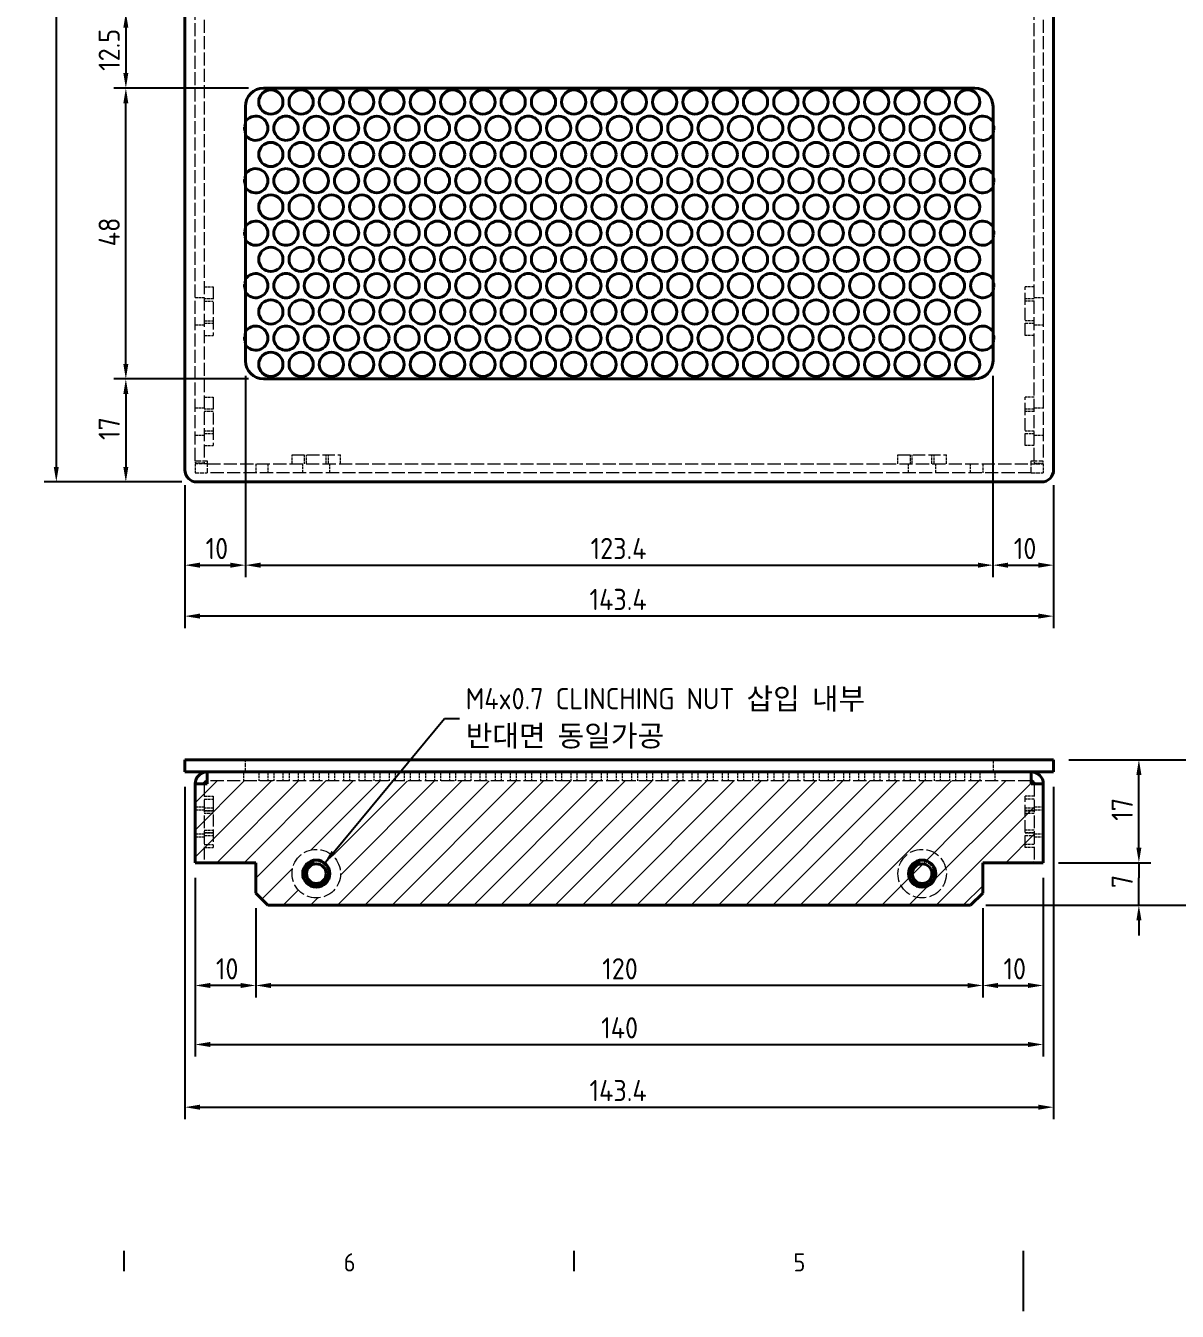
# Model space of a CAD drawing. Header units: millimetres. Extents: x 0 to 594, y 0 to 420.
# Drawn here: x 132.3 to 322.4, y 0 to 212.2 of the extents above; entities that cross this region are included whole.
import ezdxf

# ---------------------------------------------------------------- set-up
doc = ezdxf.new("R2010")
doc.units = ezdxf.units.MM
doc.linetypes.add('DASHED', pattern=[0.2067, 0.1654, -0.0413])
doc.layers.get('0').update_dxf_attribs({"color": 3, "lineweight": 25})
for name, color, linetype, lineweight in [('가려진 것(ISO)', 2, 'DASHED', 18), ('가시적인 것(ISO)', 3, 'Continuous', 40), ('가시적인 좁은 것(ISO)', 3, 'Continuous', 35), ('경계(ISO)', 7, 'Continuous', 25), ('기호(ISO)', 5, 'Continuous', 25), ('스케치 형상(ISO)', 3, 'Continuous', 25), ('치수(ISO)', 2, 'Continuous', 25), ('해치(ISO)', 7, 'Continuous', 18)]:
    doc.layers.add(name, color=color, linetype=linetype, lineweight=lineweight)
doc.styles.add('문자 텍스트_PSTEK_POSCO', font='isocp.shx')
doc.styles.add('치수 텍스트_PSTEK_POSCO', font='isocp.shx')
doc.dimstyles.new('치수_PSTEK_POSCO', dxfattribs={"dimtxt": 3.5, "dimasz": 2.5, "dimexe": 2, "dimexo": 2.5, "dimgap": 1, "dimtad": 1, "dimrnd": 1e-08, "dimdsep": 46, "dimtxsty": '치수 텍스트_PSTEK_POSCO', "dimcen": 0.09, "dimdle": 10, "dimclrd": 7, "dimclre": 7, "dimclrt": 2, "dimadec": 1, "dimazin": 2, "dimtfac": 1, "dimtmove": 0, "dimatfit": 3, "dimfxl": 0, "dimtolj": 1, "dimlwd": -1, "dimlwe": -1, "dimarcsym": 0})
doc.dimstyles.new('치수_PSTEK_POSCO$7', dxfattribs={"dimtxt": 3.5, "dimasz": 2.5, "dimexe": 2, "dimexo": 2.5, "dimgap": 1, "dimtad": 1, "dimrnd": 1e-08, "dimdsep": 46, "dimtxsty": '치수 텍스트_PSTEK_POSCO', "dimcen": 0.09, "dimdle": 10, "dimclrd": 7, "dimclre": 7, "dimclrt": 2, "dimadec": 1, "dimazin": 2, "dimtfac": 1, "dimtmove": 0, "dimatfit": 3, "dimfxl": 0, "dimtolj": 1, "dimlwd": -1, "dimlwe": -1, "dimarcsym": 0})

# ---------------------------------------------------------------- blocks, each defined once
blk = doc.blocks.new('경계 Default Border')
at = {"layer": '경계(ISO)'}
for p, q in [((148.5, 10), (148.5, 6.6)), ((222.75, 10), (222.75, 6.6))]:
    blk.add_line(p, q, dxfattribs=at)
at = {"layer": '경계(ISO)', "flags": 128}
blk.add_lwpolyline([(297, 0), (297, 10)], dxfattribs=at)
at = {"layer": '경계(ISO)', "color": 2, "char_height": 3, "attachment_point": 7, "style": '문자 텍스트_PSTEK_POSCO'}
for s, insert in [('6', (184.77, 6.57)), ('5', (259.02, 6.57))]:
    blk.add_mtext(s, dxfattribs=dict(at, insert=insert))
blk = doc.blocks.new('*D36')
at = {"layer": 'Defpoints', "color": 0}
for p in [(160.55, 302.88), (137.34, 136.88), (160.55, 136.88)]:
    blk.add_point(p, dxfattribs=at)
at = {"layer": '치수(ISO)', "color": 7}
for p, q in [((158.05, 302.88), (135.34, 302.88)), ((137.34, 300.38), (137.34, 139.38)), ((158.05, 136.88), (135.34, 136.88))]:
    blk.add_line(p, q, dxfattribs=at)
for points in [[(136.92, 300.38), (137.75, 300.38), (137.34, 302.88)], [(136.92, 139.38), (137.75, 139.38), (137.34, 136.88)]]:
    blk.add_solid(points, dxfattribs=at)
at = {"layer": '치수(ISO)', "color": 2, "insert": (134.59, 217), "char_height": 3.5, "attachment_point": 4, "rotation": 90, "style": '치수 텍스트_PSTEK_POSCO'}
blk.add_mtext('\\A1;166', dxfattribs=at)
blk = doc.blocks.new('*D38')
at = {"layer": 'Defpoints', "color": 0}
for p in [(171.55, 153.88), (148.82, 136.88), (160.55, 136.88)]:
    blk.add_point(p, dxfattribs=at)
at = {"layer": '치수(ISO)', "color": 7}
for p, q in [((169.05, 153.88), (146.82, 153.88)), ((148.82, 151.38), (148.82, 139.38)), ((158.05, 136.88), (146.82, 136.88))]:
    blk.add_line(p, q, dxfattribs=at)
for points in [[(148.4, 151.38), (149.23, 151.38), (148.82, 153.88)], [(148.4, 139.38), (149.23, 139.38), (148.82, 136.88)]]:
    blk.add_solid(points, dxfattribs=at)
at = {"layer": '치수(ISO)', "color": 2, "insert": (146.07, 143.81), "char_height": 3.5, "attachment_point": 4, "rotation": 90, "style": '치수 텍스트_PSTEK_POSCO'}
blk.add_mtext('\\A1;17', dxfattribs=at)
blk = doc.blocks.new('*D39')
at = {"layer": 'Defpoints', "color": 0}
for p in [(301.95, 91.04), (316.03, 91.04), (300.25, 74.04)]:
    blk.add_point(p, dxfattribs=at)
at = {"layer": '치수(ISO)', "color": 7}
for p, q in [((304.45, 91.04), (318.03, 91.04)), ((316.03, 76.54), (316.03, 88.54)), ((302.75, 74.04), (318.03, 74.04))]:
    blk.add_line(p, q, dxfattribs=at)
for points in [[(315.62, 88.54), (316.45, 88.54), (316.03, 91.04)], [(315.62, 76.54), (316.45, 76.54), (316.03, 74.04)]]:
    blk.add_solid(points, dxfattribs=at)
at = {"layer": '치수(ISO)', "color": 2, "insert": (313.28, 80.96), "char_height": 3.5, "attachment_point": 4, "rotation": 90, "style": '치수 텍스트_PSTEK_POSCO'}
blk.add_mtext('\\A1;17', dxfattribs=at)
blk = doc.blocks.new('*D40')
at = {"layer": 'Defpoints', "color": 0}
for p in [(300.25, 74.04), (316.03, 74.04), (288.25, 67.04)]:
    blk.add_point(p, dxfattribs=at)
at = {"layer": '치수(ISO)', "color": 7}
for p, q in [((316.03, 76.54), (316.03, 79.04)), ((302.75, 74.04), (318.03, 74.04)), ((316.03, 74.04), (316.03, 71.54)), ((316.03, 69.54), (316.03, 71.54)), ((316.03, 67.04), (316.03, 69.54)), ((290.75, 67.04), (318.03, 67.04)), ((316.03, 64.54), (316.03, 62.04))]:
    blk.add_line(p, q, dxfattribs=at)
for points in [[(315.62, 76.54), (316.45, 76.54), (316.03, 74.04)], [(315.62, 64.54), (316.45, 64.54), (316.03, 67.04)]]:
    blk.add_solid(points, dxfattribs=at)
at = {"layer": '치수(ISO)', "color": 2, "insert": (313.28, 69.84), "char_height": 3.5, "attachment_point": 4, "rotation": 90, "style": '치수 텍스트_PSTEK_POSCO'}
blk.add_mtext('\\A1;7', dxfattribs=at)
blk = doc.blocks.new('*D41')
at = {"layer": 'Defpoints', "color": 0}
for p in [(301.95, 91.04), (288.25, 67.04), (328.4, 67.04)]:
    blk.add_point(p, dxfattribs=at)
at = {"layer": '치수(ISO)', "color": 7}
for p, q in [((304.45, 91.04), (330.4, 91.04)), ((328.4, 88.54), (328.4, 69.54)), ((290.75, 67.04), (330.4, 67.04))]:
    blk.add_line(p, q, dxfattribs=at)
for points in [[(327.98, 88.54), (328.81, 88.54), (328.4, 91.04)], [(327.98, 69.54), (328.81, 69.54), (328.4, 67.04)]]:
    blk.add_solid(points, dxfattribs=at)
at = {"layer": '치수(ISO)', "color": 2, "insert": (325.65, 76.89), "char_height": 3.5, "attachment_point": 4, "rotation": 90, "style": '치수 텍스트_PSTEK_POSCO'}
blk.add_mtext('\\A1;24', dxfattribs=at)
blk = doc.blocks.new('*D42')
at = {"layer": 'Defpoints', "color": 0}
for p in [(170.25, 69.04), (290.25, 69.04), (170.25, 53.78)]:
    blk.add_point(p, dxfattribs=at)
at = {"layer": '치수(ISO)', "color": 7}
for p, q in [((170.25, 66.54), (170.25, 51.78)), ((290.25, 66.54), (290.25, 51.78)), ((287.75, 53.78), (172.75, 53.78))]:
    blk.add_line(p, q, dxfattribs=at)
for points in [[(172.75, 54.19), (172.75, 53.36), (170.25, 53.78)], [(287.75, 54.19), (287.75, 53.36), (290.25, 53.78)]]:
    blk.add_solid(points, dxfattribs=at)
at = {"layer": '치수(ISO)', "color": 2, "insert": (227.45, 56.53), "char_height": 3.5, "attachment_point": 4, "style": '치수 텍스트_PSTEK_POSCO'}
blk.add_mtext('\\A1;120', dxfattribs=at)
blk = doc.blocks.new('*D43')
at = {"layer": 'Defpoints', "color": 0}
for p in [(160.25, 74.04), (300.25, 74.04), (300.25, 44.04)]:
    blk.add_point(p, dxfattribs=at)
at = {"layer": '치수(ISO)', "color": 7}
for p, q in [((160.25, 71.54), (160.25, 42.04)), ((300.25, 71.54), (300.25, 42.04)), ((162.75, 44.04), (297.75, 44.04))]:
    blk.add_line(p, q, dxfattribs=at)
for points in [[(162.75, 44.45), (162.75, 43.62), (160.25, 44.04)], [(297.75, 44.45), (297.75, 43.62), (300.25, 44.04)]]:
    blk.add_solid(points, dxfattribs=at)
at = {"layer": '치수(ISO)', "color": 2, "insert": (227.28, 46.79), "char_height": 3.5, "attachment_point": 4, "style": '치수 텍스트_PSTEK_POSCO'}
blk.add_mtext('\\A1;140', dxfattribs=at)
blk = doc.blocks.new('*D44')
at = {"layer": 'Defpoints', "color": 0}
for p in [(300.25, 74.04), (290.25, 69.04), (300.25, 53.78)]:
    blk.add_point(p, dxfattribs=at)
at = {"layer": '치수(ISO)', "color": 7}
for p, q in [((300.25, 71.54), (300.25, 51.78)), ((290.25, 66.54), (290.25, 51.78)), ((292.75, 53.78), (297.75, 53.78))]:
    blk.add_line(p, q, dxfattribs=at)
for points in [[(292.75, 54.19), (292.75, 53.36), (290.25, 53.78)], [(297.75, 54.19), (297.75, 53.36), (300.25, 53.78)]]:
    blk.add_solid(points, dxfattribs=at)
at = {"layer": '치수(ISO)', "color": 2, "insert": (293.68, 56.53), "char_height": 3.5, "attachment_point": 4, "style": '치수 텍스트_PSTEK_POSCO'}
blk.add_mtext('\\A1;10', dxfattribs=at)
blk = doc.blocks.new('*D45')
at = {"layer": 'Defpoints', "color": 0}
for p in [(160.25, 74.04), (170.25, 69.04), (160.25, 53.78)]:
    blk.add_point(p, dxfattribs=at)
at = {"layer": '치수(ISO)', "color": 7}
for p, q in [((160.25, 71.54), (160.25, 51.78)), ((170.25, 66.54), (170.25, 51.78)), ((167.75, 53.78), (162.75, 53.78))]:
    blk.add_line(p, q, dxfattribs=at)
for points in [[(162.75, 54.19), (162.75, 53.36), (160.25, 53.78)], [(167.75, 54.19), (167.75, 53.36), (170.25, 53.78)]]:
    blk.add_solid(points, dxfattribs=at)
at = {"layer": '치수(ISO)', "color": 2, "insert": (163.68, 56.53), "char_height": 3.5, "attachment_point": 4, "style": '치수 텍스트_PSTEK_POSCO'}
blk.add_mtext('\\A1;10', dxfattribs=at)
blk = doc.blocks.new('*D46')
at = {"layer": 'Defpoints', "color": 0}
for p in [(158.55, 89.04), (301.95, 89.04), (301.95, 33.69)]:
    blk.add_point(p, dxfattribs=at)
at = {"layer": '치수(ISO)', "color": 7}
for p, q in [((158.55, 86.54), (158.55, 31.69)), ((301.95, 86.54), (301.95, 31.69)), ((161.05, 33.69), (299.45, 33.69))]:
    blk.add_line(p, q, dxfattribs=at)
for points in [[(161.05, 34.1), (161.05, 33.27), (158.55, 33.69)], [(299.45, 34.1), (299.45, 33.27), (301.95, 33.69)]]:
    blk.add_solid(points, dxfattribs=at)
at = {"layer": '치수(ISO)', "color": 2, "insert": (225.35, 36.44), "char_height": 3.5, "attachment_point": 4, "style": '치수 텍스트_PSTEK_POSCO'}
blk.add_mtext('\\A1;143.4', dxfattribs=at)
blk = doc.blocks.new('*D54')
at = {"layer": 'Defpoints', "color": 0}
for p in [(168.55, 156.88), (158.55, 138.88), (168.55, 123.15)]:
    blk.add_point(p, dxfattribs=at)
at = {"layer": '치수(ISO)', "color": 7}
for p, q in [((168.55, 154.38), (168.55, 121.15)), ((158.55, 136.38), (158.55, 121.15)), ((161.05, 123.15), (166.05, 123.15))]:
    blk.add_line(p, q, dxfattribs=at)
for points in [[(161.05, 123.57), (161.05, 122.73), (158.55, 123.15)], [(166.05, 123.57), (166.05, 122.73), (168.55, 123.15)]]:
    blk.add_solid(points, dxfattribs=at)
at = {"layer": '치수(ISO)', "color": 2, "insert": (161.98, 125.9), "char_height": 3.5, "attachment_point": 4, "style": '치수 텍스트_PSTEK_POSCO'}
blk.add_mtext('\\A1;10', dxfattribs=at)
blk = doc.blocks.new('*D55')
at = {"layer": 'Defpoints', "color": 0}
for p in [(168.55, 156.88), (291.95, 156.88), (291.95, 123.15)]:
    blk.add_point(p, dxfattribs=at)
at = {"layer": '치수(ISO)', "color": 7}
for p, q in [((168.55, 154.38), (168.55, 121.15)), ((291.95, 154.38), (291.95, 121.15)), ((171.05, 123.15), (289.45, 123.15))]:
    blk.add_line(p, q, dxfattribs=at)
for points in [[(171.05, 123.57), (171.05, 122.73), (168.55, 123.15)], [(289.45, 123.57), (289.45, 122.73), (291.95, 123.15)]]:
    blk.add_solid(points, dxfattribs=at)
at = {"layer": '치수(ISO)', "color": 2, "insert": (225.53, 125.9), "char_height": 3.5, "attachment_point": 4, "style": '치수 텍스트_PSTEK_POSCO'}
blk.add_mtext('\\A1;123.4', dxfattribs=at)
blk = doc.blocks.new('*D56')
at = {"layer": 'Defpoints', "color": 0}
for p in [(291.95, 156.88), (301.95, 138.88), (301.95, 123.15)]:
    blk.add_point(p, dxfattribs=at)
at = {"layer": '치수(ISO)', "color": 7}
for p, q in [((291.95, 154.38), (291.95, 121.15)), ((301.95, 136.38), (301.95, 121.15)), ((294.45, 123.15), (299.45, 123.15))]:
    blk.add_line(p, q, dxfattribs=at)
for points in [[(294.45, 123.57), (294.45, 122.73), (291.95, 123.15)], [(299.45, 123.57), (299.45, 122.73), (301.95, 123.15)]]:
    blk.add_solid(points, dxfattribs=at)
at = {"layer": '치수(ISO)', "color": 2, "insert": (295.38, 125.9), "char_height": 3.5, "attachment_point": 4, "style": '치수 텍스트_PSTEK_POSCO'}
blk.add_mtext('\\A1;10', dxfattribs=at)
blk = doc.blocks.new('*D57')
at = {"layer": 'Defpoints', "color": 0}
for p in [(158.55, 138.88), (301.95, 138.88), (158.55, 114.74)]:
    blk.add_point(p, dxfattribs=at)
at = {"layer": '치수(ISO)', "color": 7}
for p, q in [((158.55, 136.38), (158.55, 112.74)), ((301.95, 136.38), (301.95, 112.74)), ((299.45, 114.74), (161.05, 114.74))]:
    blk.add_line(p, q, dxfattribs=at)
for points in [[(161.05, 115.16), (161.05, 114.33), (158.55, 114.74)], [(299.45, 115.16), (299.45, 114.33), (301.95, 114.74)]]:
    blk.add_solid(points, dxfattribs=at)
at = {"layer": '치수(ISO)', "color": 2, "insert": (225.35, 117.49), "char_height": 3.5, "attachment_point": 4, "style": '치수 텍스트_PSTEK_POSCO'}
blk.add_mtext('\\A1;143.4', dxfattribs=at)
blk = doc.blocks.new('*D65')
at = {"layer": 'Defpoints', "color": 0}
for p in [(171.55, 214.38), (148.82, 201.88), (171.55, 201.88)]:
    blk.add_point(p, dxfattribs=at)
at = {"layer": '치수(ISO)', "color": 7}
for p, q in [((169.05, 214.38), (146.82, 214.38)), ((148.82, 211.88), (148.82, 204.38)), ((169.05, 201.88), (146.82, 201.88))]:
    blk.add_line(p, q, dxfattribs=at)
for points in [[(148.4, 211.88), (149.23, 211.88), (148.82, 214.38)], [(148.4, 204.38), (149.23, 204.38), (148.82, 201.88)]]:
    blk.add_solid(points, dxfattribs=at)
at = {"layer": '치수(ISO)', "color": 2, "insert": (146.07, 204.74), "char_height": 3.5, "attachment_point": 4, "rotation": 90, "style": '치수 텍스트_PSTEK_POSCO'}
blk.add_mtext('\\A1;12.5', dxfattribs=at)
blk = doc.blocks.new('*D66')
at = {"layer": 'Defpoints', "color": 0}
for p in [(148.82, 201.88), (171.55, 201.88), (171.55, 153.88)]:
    blk.add_point(p, dxfattribs=at)
at = {"layer": '치수(ISO)', "color": 7}
for p, q in [((169.05, 201.88), (146.82, 201.88)), ((148.82, 156.38), (148.82, 199.38)), ((169.05, 153.88), (146.82, 153.88))]:
    blk.add_line(p, q, dxfattribs=at)
for points in [[(148.4, 199.38), (149.23, 199.38), (148.82, 201.88)], [(148.4, 156.38), (149.23, 156.38), (148.82, 153.88)]]:
    blk.add_solid(points, dxfattribs=at)
at = {"layer": '치수(ISO)', "color": 2, "insert": (146.07, 175.78), "char_height": 3.5, "attachment_point": 4, "rotation": 90, "style": '치수 텍스트_PSTEK_POSCO'}
blk.add_mtext('\\A1;48', dxfattribs=at)

msp = doc.modelspace()

# ---------------------------------------------------------------- hatches: boundary and pattern name
at = {"layer": '해치(ISO)'}
h = msp.add_hatch(dxfattribs=at)
h.set_pattern_fill('ANSI31', color=1, scale=25.4, style=0)
h.set_pattern_definition([(45, (0, 0), (-2.245064, 2.245064), [])])
edge = h.paths.add_edge_path(flags=0)
edge.add_arc((180.255, 72.237), 4, 0, 360)
edge = h.paths.add_edge_path()
edge.add_line((290.255, 74.037), (298.755, 74.037))
edge.add_line((298.755, 74.037), (298.755, 87.037))
edge.add_arc((298.255, 87.037), 0.5, 0, 90)
edge.add_line((298.255, 87.537), (162.255, 87.537))
edge.add_line((162.255, 87.537), (162.255, 89.037))
edge.add_arc((162.255, 87.037), 2, 90, 180)
edge.add_line((160.255, 87.037), (160.255, 74.037))
edge.add_line((160.255, 74.037), (170.255, 74.037))
edge.add_line((170.255, 74.037), (170.255, 69.037))
edge.add_line((170.255, 69.037), (172.255, 67.037))
edge.add_line((172.255, 67.037), (288.255, 67.037))
edge.add_line((288.255, 67.037), (290.255, 69.037))
edge.add_line((290.255, 69.037), (290.255, 74.037))

# ---------------------------------------------------------------- linework, layer by layer
at = {"layer": '가려진 것(ISO)', "ltscale": 13.037809}
for p, q in [((160.255, 140.385), (160.255, 299.385)), ((161.755, 299.385), (161.755, 140.385)), ((298.755, 140.385), (298.755, 299.385)), ((300.255, 299.385), (300.255, 140.385))]:
    msp.add_line(p, q, dxfattribs=at)
at = {"layer": '가려진 것(ISO)', "ltscale": 2.856945}
for p, q in [((161.755, 169.085), (163.255, 169.085)), ((298.755, 169.085), (297.255, 169.085)), ((160.255, 167.335), (161.755, 167.335)), ((163.255, 167.085), (161.755, 167.085)), ((161.755, 166.706), (163.255, 166.706)), ((298.755, 167.085), (297.255, 167.085)), ((298.755, 166.706), (297.255, 166.706)), ((298.755, 167.335), (300.255, 167.335)), ((161.755, 163.464), (163.255, 163.464)), ((298.755, 163.464), (297.255, 163.464)), ((160.255, 162.835), (161.755, 162.835)), ((161.755, 163.085), (163.255, 163.085)), ((297.255, 163.085), (298.755, 163.085)), ((298.755, 162.835), (300.255, 162.835)), ((161.755, 161.085), (163.255, 161.085)), ((298.755, 161.085), (297.255, 161.085)), ((161.755, 150.885), (163.255, 150.885)), ((298.755, 150.885), (297.255, 150.885)), ((160.255, 149.135), (161.755, 149.135)), ((163.255, 148.885), (161.755, 148.885)), ((298.755, 148.885), (297.255, 148.885)), ((298.755, 149.135), (300.255, 149.135)), ((163.255, 148.506), (161.755, 148.506)), ((298.755, 148.506), (297.255, 148.506)), ((160.255, 144.635), (161.755, 144.635)), ((163.255, 145.264), (161.755, 145.264)), ((161.755, 144.885), (163.255, 144.885)), ((298.755, 145.264), (297.255, 145.264)), ((297.255, 144.885), (298.755, 144.885)), ((298.755, 144.635), (300.255, 144.635)), ((161.755, 142.885), (163.255, 142.885)), ((298.755, 142.885), (297.255, 142.885)), ((176.255, 139.885), (176.255, 141.385)), ((178.255, 141.385), (178.255, 139.885)), ((178.634, 139.885), (178.634, 141.385)), ((181.876, 139.885), (181.876, 141.385)), ((182.255, 139.885), (182.255, 141.385)), ((184.255, 139.885), (184.255, 141.385)), ((276.255, 139.885), (276.255, 141.385)), ((278.255, 141.385), (278.255, 139.885)), ((278.634, 139.885), (278.634, 141.385)), ((281.876, 139.885), (281.876, 141.385)), ((282.255, 139.885), (282.255, 141.385)), ((284.255, 139.885), (284.255, 141.385)), ((161.755, 139.985), (160.255, 139.985)), ((160.255, 139.885), (160.255, 138.385)), ((170.255, 139.885), (170.255, 138.385)), ((172.255, 139.885), (172.255, 138.385)), ((178.005, 138.385), (178.005, 139.885)), ((182.505, 138.385), (182.505, 139.885)), ((278.005, 138.385), (278.005, 139.885)), ((282.505, 138.385), (282.505, 139.885)), ((288.255, 138.385), (288.255, 139.885)), ((290.255, 139.885), (290.255, 138.385)), ((298.755, 139.985), (300.255, 139.985)), ((300.255, 139.885), (300.255, 138.385)), ((168.255, 89.037), (168.255, 87.537)), ((170.755, 89.037), (170.755, 87.537)), ((172.255, 89.037), (172.255, 87.537)), ((173.255, 89.037), (173.255, 87.537)), ((174.755, 89.037), (174.755, 87.537)), ((175.755, 89.037), (175.755, 87.537)), ((177.255, 89.037), (177.255, 87.537)), ((178.255, 89.037), (178.255, 87.537)), ((179.755, 89.037), (179.755, 87.537)), ((180.755, 89.037), (180.755, 87.537)), ((182.255, 89.037), (182.255, 87.537)), ((183.255, 89.037), (183.255, 87.537)), ((184.755, 89.037), (184.755, 87.537)), ((185.755, 89.037), (185.755, 87.537)), ((187.255, 89.037), (187.255, 87.537)), ((188.255, 89.037), (188.255, 87.537)), ((189.755, 89.037), (189.755, 87.537)), ((190.755, 89.037), (190.755, 87.537)), ((192.255, 89.037), (192.255, 87.537)), ((193.255, 89.037), (193.255, 87.537)), ((194.755, 89.037), (194.755, 87.537)), ((195.755, 89.037), (195.755, 87.537)), ((197.255, 89.037), (197.255, 87.537)), ((198.255, 89.037), (198.255, 87.537)), ((199.755, 89.037), (199.755, 87.537)), ((200.755, 89.037), (200.755, 87.537)), ((202.255, 89.037), (202.255, 87.537)), ((203.255, 89.037), (203.255, 87.537)), ((204.755, 89.037), (204.755, 87.537)), ((205.755, 89.037), (205.755, 87.537)), ((207.255, 89.037), (207.255, 87.537)), ((208.255, 89.037), (208.255, 87.537)), ((209.755, 89.037), (209.755, 87.537)), ((210.755, 89.037), (210.755, 87.537)), ((212.255, 89.037), (212.255, 87.537)), ((213.255, 89.037), (213.255, 87.537)), ((214.755, 89.037), (214.755, 87.537)), ((215.755, 89.037), (215.755, 87.537)), ((217.255, 89.037), (217.255, 87.537)), ((218.255, 89.037), (218.255, 87.537)), ((219.755, 89.037), (219.755, 87.537)), ((220.755, 89.037), (220.755, 87.537)), ((222.255, 89.037), (222.255, 87.537)), ((223.255, 89.037), (223.255, 87.537)), ((224.755, 89.037), (224.755, 87.537)), ((225.755, 89.037), (225.755, 87.537)), ((227.255, 89.037), (227.255, 87.537)), ((228.255, 89.037), (228.255, 87.537)), ((229.755, 89.037), (229.755, 87.537)), ((230.755, 89.037), (230.755, 87.537)), ((232.255, 89.037), (232.255, 87.537)), ((233.255, 89.037), (233.255, 87.537)), ((234.755, 89.037), (234.755, 87.537)), ((235.755, 89.037), (235.755, 87.537)), ((237.255, 89.037), (237.255, 87.537)), ((238.255, 89.037), (238.255, 87.537)), ((239.755, 89.037), (239.755, 87.537)), ((240.755, 89.037), (240.755, 87.537)), ((242.255, 89.037), (242.255, 87.537)), ((243.255, 89.037), (243.255, 87.537)), ((244.755, 89.037), (244.755, 87.537)), ((245.755, 89.037), (245.755, 87.537)), ((247.255, 89.037), (247.255, 87.537)), ((248.255, 89.037), (248.255, 87.537)), ((249.755, 89.037), (249.755, 87.537)), ((250.755, 89.037), (250.755, 87.537)), ((252.255, 89.037), (252.255, 87.537)), ((253.255, 89.037), (253.255, 87.537)), ((254.755, 89.037), (254.755, 87.537)), ((255.755, 89.037), (255.755, 87.537)), ((257.255, 89.037), (257.255, 87.537)), ((258.255, 89.037), (258.255, 87.537)), ((259.755, 89.037), (259.755, 87.537)), ((260.755, 89.037), (260.755, 87.537)), ((262.255, 89.037), (262.255, 87.537)), ((263.255, 89.037), (263.255, 87.537)), ((264.755, 89.037), (264.755, 87.537)), ((265.755, 89.037), (265.755, 87.537)), ((267.255, 89.037), (267.255, 87.537)), ((268.255, 89.037), (268.255, 87.537)), ((269.755, 89.037), (269.755, 87.537)), ((270.755, 89.037), (270.755, 87.537)), ((272.255, 89.037), (272.255, 87.537)), ((273.255, 89.037), (273.255, 87.537)), ((274.755, 89.037), (274.755, 87.537)), ((275.755, 89.037), (275.755, 87.537)), ((277.255, 89.037), (277.255, 87.537)), ((278.255, 89.037), (278.255, 87.537)), ((279.755, 89.037), (279.755, 87.537)), ((280.755, 89.037), (280.755, 87.537)), ((282.255, 89.037), (282.255, 87.537)), ((283.255, 89.037), (283.255, 87.537)), ((284.755, 89.037), (284.755, 87.537)), ((285.755, 89.037), (285.755, 87.537)), ((287.255, 89.037), (287.255, 87.537)), ((288.255, 89.037), (288.255, 87.537)), ((289.755, 89.037), (289.755, 87.537)), ((292.255, 89.037), (292.255, 87.537)), ((161.755, 85.037), (163.255, 85.037)), ((298.755, 85.037), (297.255, 85.037)), ((160.255, 83.287), (161.755, 83.287)), ((160.255, 82.787), (161.755, 82.787)), ((161.755, 84.537), (163.255, 84.537)), ((163.255, 83.037), (161.755, 83.037)), ((298.755, 84.537), (297.255, 84.537)), ((298.755, 83.037), (297.255, 83.037)), ((298.755, 83.287), (300.255, 83.287)), ((298.755, 82.787), (300.255, 82.787)), ((161.755, 82.658), (163.255, 82.658)), ((163.255, 82.537), (161.755, 82.537)), ((163.255, 82.158), (161.755, 82.158)), ((298.755, 82.658), (297.255, 82.658)), ((298.755, 82.537), (297.255, 82.537)), ((298.755, 82.158), (297.255, 82.158)), ((160.255, 78.787), (161.755, 78.787)), ((161.755, 79.416), (163.255, 79.416)), ((161.755, 79.037), (163.255, 79.037)), ((163.255, 78.916), (161.755, 78.916)), ((161.755, 78.537), (163.255, 78.537)), ((298.755, 79.416), (297.255, 79.416)), ((297.255, 79.037), (298.755, 79.037)), ((298.755, 78.916), (297.255, 78.916)), ((297.255, 78.537), (298.755, 78.537)), ((298.755, 78.787), (300.255, 78.787)), ((160.255, 78.287), (161.755, 78.287)), ((161.755, 77.037), (163.255, 77.037)), ((161.755, 76.537), (163.255, 76.537)), ((298.755, 77.037), (297.255, 77.037)), ((298.755, 76.537), (297.255, 76.537)), ((298.755, 78.287), (300.255, 78.287))]:
    msp.add_line(p, q, dxfattribs=at)
at = {"layer": '가려진 것(ISO)', "ltscale": 12.159042}
for p, q in [((163.255, 169.085), (163.255, 161.085)), ((297.255, 161.085), (297.255, 169.085)), ((163.255, 150.885), (163.255, 142.885)), ((297.255, 142.885), (297.255, 150.885)), ((176.255, 141.385), (184.255, 141.385)), ((276.255, 141.385), (284.255, 141.385)), ((163.255, 84.537), (163.255, 76.537)), ((297.255, 76.537), (297.255, 84.537))]:
    msp.add_line(p, q, dxfattribs=at)
at = {"layer": '가려진 것(ISO)', "ltscale": 0.761779}
for p, q in [((160.255, 140.385), (160.255, 139.985)), ((161.755, 140.385), (161.755, 139.985)), ((298.755, 140.385), (298.755, 139.985)), ((300.255, 139.985), (300.255, 140.385))]:
    msp.add_line(p, q, dxfattribs=at)
at = {"layer": '가려진 것(ISO)', "ltscale": 5.983681}
for p, q in [((160.255, 140.385), (162.255, 140.385)), ((162.255, 140.385), (162.255, 138.385)), ((298.255, 138.385), (298.255, 140.385)), ((298.255, 140.385), (300.255, 140.385))]:
    msp.add_line(p, q, dxfattribs=at)
at = {"layer": '가려진 것(ISO)', "ltscale": 3.809293}
for p, q in [((162.255, 139.885), (160.255, 139.885)), ((160.255, 138.385), (162.255, 138.385)), ((298.255, 139.885), (300.255, 139.885)), ((298.255, 138.385), (300.255, 138.385)), ((168.555, 89.037), (168.555, 91.037)), ((291.955, 91.037), (291.955, 89.037))]:
    msp.add_line(p, q, dxfattribs=at)
at = {"layer": '가려진 것(ISO)', "ltscale": 13.159168}
for p, q in [((162.255, 139.885), (298.255, 139.885)), ((298.255, 138.385), (162.255, 138.385)), ((298.255, 87.537), (162.255, 87.537))]:
    msp.add_line(p, q, dxfattribs=at)
at = {"layer": '가려진 것(ISO)', "ltscale": 12.578616}
for p, q in [((161.755, 87.037), (161.755, 74.037)), ((298.755, 87.037), (298.755, 74.037))]:
    msp.add_line(p, q, dxfattribs=at)
at = {"layer": '가려진 것(ISO)', "ltscale": 3.850134}
for p, q in [((163.255, 85.037), (163.255, 84.537)), ((297.255, 84.537), (297.255, 85.037))]:
    msp.add_line(p, q, dxfattribs=at)
at = {"layer": '가려진 것(ISO)', "ltscale": 13.510047}
for centre in [(180.255, 72.237), (280.255, 72.237)]:
    msp.add_circle(centre, 4, dxfattribs=at)
at = {"layer": '가려진 것(ISO)', "ltscale": 4.226887}
for centre, start, end in [((170.255, 195.265), 148.21167, 211.78833), ((290.255, 195.265), 328.21167, 31.78833), ((170.255, 186.605), 148.21167, 211.78833), ((290.255, 186.605), 328.21167, 31.78833), ((170.255, 177.945), 148.21167, 211.78833), ((290.255, 177.945), 328.21167, 31.78833), ((170.255, 169.285), 148.21167, 211.78833), ((290.255, 169.285), 328.21167, 31.78833), ((170.255, 160.625), 148.21167, 211.78833), ((290.255, 160.625), 328.21167, 31.78833)]:
    msp.add_arc(centre, 2, start, end, dxfattribs=at)
at = {"layer": '가려진 것(ISO)', "ltscale": 4.653952}
for centre in [(180.255, 72.237), (280.255, 72.237)]:
    msp.add_arc(centre, 2, 10, 80, dxfattribs=at)
at = {"layer": '가시적인 것(ISO)'}
for p, q in [((158.555, 300.885), (158.555, 138.885)), ((301.955, 138.885), (301.955, 300.885)), ((171.555, 201.885), (288.955, 201.885)), ((168.555, 156.885), (168.555, 198.885)), ((291.955, 198.885), (291.955, 156.885)), ((288.955, 153.885), (171.555, 153.885)), ((160.555, 136.885), (299.955, 136.885)), ((158.555, 91.037), (160.555, 91.037)), ((158.555, 91.037), (158.555, 89.037)), ((160.555, 91.037), (299.955, 91.037)), ((299.955, 91.037), (301.955, 91.037)), ((301.955, 89.037), (301.955, 91.037)), ((160.555, 89.037), (158.555, 89.037)), ((160.255, 87.037), (162.255, 87.037)), ((160.255, 74.037), (160.255, 87.037)), ((299.955, 89.037), (160.555, 89.037)), ((162.255, 89.037), (162.255, 87.037)), ((298.255, 87.037), (298.255, 89.037)), ((298.255, 87.037), (300.255, 87.037)), ((301.955, 89.037), (299.955, 89.037)), ((300.255, 87.037), (300.255, 74.037)), ((160.255, 74.037), (170.255, 74.037)), ((170.255, 74.037), (170.255, 69.037)), ((290.255, 69.037), (290.255, 74.037)), ((290.255, 74.037), (300.255, 74.037)), ((172.255, 67.037), (170.255, 69.037)), ((290.255, 69.037), (288.255, 67.037)), ((288.255, 67.037), (172.255, 67.037))]:
    msp.add_line(p, q, dxfattribs=at)
for centre, radius in [((172.755, 199.595), 2), ((177.755, 199.595), 2), ((182.755, 199.595), 2), ((187.755, 199.595), 2), ((192.755, 199.595), 2), ((197.755, 199.595), 2), ((202.755, 199.595), 2), ((207.755, 199.595), 2), ((212.755, 199.595), 2), ((217.755, 199.595), 2), ((222.755, 199.595), 2), ((227.755, 199.595), 2), ((232.755, 199.595), 2), ((237.755, 199.595), 2), ((242.755, 199.595), 2), ((247.755, 199.595), 2), ((252.755, 199.595), 2), ((257.755, 199.595), 2), ((262.755, 199.595), 2), ((267.755, 199.595), 2), ((272.755, 199.595), 2), ((277.755, 199.595), 2), ((282.755, 199.595), 2), ((287.755, 199.595), 2), ((180.255, 195.265), 2), ((190.255, 195.265), 2), ((200.255, 195.265), 2), ((210.255, 195.265), 2), ((220.255, 195.265), 2), ((230.255, 195.265), 2), ((240.255, 195.265), 2), ((250.255, 195.265), 2), ((260.255, 195.265), 2), ((270.255, 195.265), 2), ((280.255, 195.265), 2), ((172.755, 190.935), 2), ((177.755, 190.935), 2), ((182.755, 190.935), 2), ((187.755, 190.935), 2), ((192.755, 190.935), 2), ((197.755, 190.935), 2), ((202.755, 190.935), 2), ((207.755, 190.935), 2), ((212.755, 190.935), 2), ((217.755, 190.935), 2), ((222.755, 190.935), 2), ((227.755, 190.935), 2), ((232.755, 190.935), 2), ((237.755, 190.935), 2), ((242.755, 190.935), 2), ((247.755, 190.935), 2), ((252.755, 190.935), 2), ((257.755, 190.935), 2), ((262.755, 190.935), 2), ((267.755, 190.935), 2), ((272.755, 190.935), 2), ((277.755, 190.935), 2), ((282.755, 190.935), 2), ((287.755, 190.935), 2), ((180.255, 186.605), 2), ((190.255, 186.605), 2), ((200.255, 186.605), 2), ((210.255, 186.605), 2), ((220.255, 186.605), 2), ((230.255, 186.605), 2), ((240.255, 186.605), 2), ((250.255, 186.605), 2), ((260.255, 186.605), 2), ((270.255, 186.605), 2), ((280.255, 186.605), 2), ((172.755, 182.275), 2), ((177.755, 182.275), 2), ((182.755, 182.275), 2), ((187.755, 182.275), 2), ((192.755, 182.275), 2), ((197.755, 182.275), 2), ((202.755, 182.275), 2), ((207.755, 182.275), 2), ((212.755, 182.275), 2), ((217.755, 182.275), 2), ((222.755, 182.275), 2), ((227.755, 182.275), 2), ((232.755, 182.275), 2), ((237.755, 182.275), 2), ((242.755, 182.275), 2), ((247.755, 182.275), 2), ((252.755, 182.275), 2), ((257.755, 182.275), 2), ((262.755, 182.275), 2), ((267.755, 182.275), 2), ((272.755, 182.275), 2), ((277.755, 182.275), 2), ((282.755, 182.275), 2), ((287.755, 182.275), 2), ((180.255, 177.945), 2), ((190.255, 177.945), 2), ((200.255, 177.945), 2), ((210.255, 177.945), 2), ((220.255, 177.945), 2), ((230.255, 177.945), 2), ((240.255, 177.945), 2), ((250.255, 177.945), 2), ((260.255, 177.945), 2), ((270.255, 177.945), 2), ((280.255, 177.945), 2), ((172.755, 173.615), 2), ((177.755, 173.615), 2), ((182.755, 173.615), 2), ((187.755, 173.615), 2), ((192.755, 173.615), 2), ((197.755, 173.615), 2), ((202.755, 173.615), 2), ((207.755, 173.615), 2), ((212.755, 173.615), 2), ((217.755, 173.615), 2), ((222.755, 173.615), 2), ((227.755, 173.615), 2), ((232.755, 173.615), 2), ((237.755, 173.615), 2), ((242.755, 173.615), 2), ((247.755, 173.615), 2), ((252.755, 173.615), 2), ((257.755, 173.615), 2), ((262.755, 173.615), 2), ((267.755, 173.615), 2), ((272.755, 173.615), 2), ((277.755, 173.615), 2), ((282.755, 173.615), 2), ((287.755, 173.615), 2), ((180.255, 169.285), 2), ((190.255, 169.285), 2), ((200.255, 169.285), 2), ((210.255, 169.285), 2), ((220.255, 169.285), 2), ((230.255, 169.285), 2), ((240.255, 169.285), 2), ((250.255, 169.285), 2), ((260.255, 169.285), 2), ((270.255, 169.285), 2), ((280.255, 169.285), 2), ((172.755, 164.955), 2), ((177.755, 164.955), 2), ((182.755, 164.955), 2), ((187.755, 164.955), 2), ((192.755, 164.955), 2), ((197.755, 164.955), 2), ((202.755, 164.955), 2), ((207.755, 164.955), 2), ((212.755, 164.955), 2), ((217.755, 164.955), 2), ((222.755, 164.955), 2), ((227.755, 164.955), 2), ((232.755, 164.955), 2), ((237.755, 164.955), 2), ((242.755, 164.955), 2), ((247.755, 164.955), 2), ((252.755, 164.955), 2), ((257.755, 164.955), 2), ((262.755, 164.955), 2), ((267.755, 164.955), 2), ((272.755, 164.955), 2), ((277.755, 164.955), 2), ((282.755, 164.955), 2), ((287.755, 164.955), 2), ((180.255, 160.625), 2), ((190.255, 160.625), 2), ((200.255, 160.625), 2), ((210.255, 160.625), 2), ((220.255, 160.625), 2), ((230.255, 160.625), 2), ((240.255, 160.625), 2), ((250.255, 160.625), 2), ((260.255, 160.625), 2), ((270.255, 160.625), 2), ((280.255, 160.625), 2), ((172.755, 156.295), 2), ((177.755, 156.295), 2), ((182.755, 156.295), 2), ((187.755, 156.295), 2), ((192.755, 156.295), 2), ((197.755, 156.295), 2), ((202.755, 156.295), 2), ((207.755, 156.295), 2), ((212.755, 156.295), 2), ((217.755, 156.295), 2), ((222.755, 156.295), 2), ((227.755, 156.295), 2), ((232.755, 156.295), 2), ((237.755, 156.295), 2), ((242.755, 156.295), 2), ((247.755, 156.295), 2), ((252.755, 156.295), 2), ((257.755, 156.295), 2), ((262.755, 156.295), 2), ((267.755, 156.295), 2), ((272.755, 156.295), 2), ((277.755, 156.295), 2), ((282.755, 156.295), 2), ((287.755, 156.295), 2), ((180.255, 72.237), 2.25), ((280.255, 72.237), 2.25), ((180.255, 72.237), 1.621), ((280.255, 72.237), 1.621)]:
    msp.add_circle(centre, radius, dxfattribs=at)
for centre, radius, start, end in [((171.555, 198.885), 3, 90, 180), ((288.955, 198.885), 3, 0, 90), ((170.255, 195.265), 2, 211.78833, 148.21167), ((175.255, 195.265), 2, 89.9958, 270.0042), ((175.255, 195.265), 2, 269.9958, 90.0042), ((185.255, 195.265), 2, 89.9958, 270.0042), ((185.255, 195.265), 2, 269.9958, 90.0042), ((195.255, 195.265), 2, 89.9958, 270.0042), ((195.255, 195.265), 2, 269.9958, 90.0042), ((205.255, 195.265), 2, 89.9958, 270.0042), ((205.255, 195.265), 2, 269.9958, 90.0042), ((215.255, 195.265), 2, 89.9958, 270.0042), ((215.255, 195.265), 2, 269.9958, 90.0042), ((225.255, 195.265), 2, 89.9958, 270.0042), ((225.255, 195.265), 2, 269.9958, 90.0042), ((235.255, 195.265), 2, 89.9958, 270.0042), ((235.255, 195.265), 2, 269.9958, 90.0042), ((245.255, 195.265), 2, 89.9958, 270.0042), ((245.255, 195.265), 2, 269.9958, 90.0042), ((255.255, 195.265), 2, 89.9958, 270.0042), ((255.255, 195.265), 2, 269.9958, 90.0042), ((265.255, 195.265), 2, 89.9958, 270.0042), ((265.255, 195.265), 2, 269.9958, 90.0042), ((275.255, 195.265), 2, 89.9958, 270.0042), ((275.255, 195.265), 2, 269.9958, 90.0042), ((285.255, 195.265), 2, 89.9958, 270.0042), ((285.255, 195.265), 2, 269.9958, 90.0042), ((290.255, 195.265), 2, 31.78833, 328.21167), ((170.255, 186.605), 2, 211.78833, 148.21167), ((175.255, 186.605), 2, 89.9958, 270.0042), ((175.255, 186.605), 2, 269.9958, 90.0042), ((185.255, 186.605), 2, 89.9958, 270.0042), ((185.255, 186.605), 2, 269.9958, 90.0042), ((195.255, 186.605), 2, 89.9958, 270.0042), ((195.255, 186.605), 2, 269.9958, 90.0042), ((205.255, 186.605), 2, 89.9958, 270.0042), ((205.255, 186.605), 2, 269.9958, 90.0042), ((215.255, 186.605), 2, 89.9958, 270.0042), ((215.255, 186.605), 2, 269.9958, 90.0042), ((225.255, 186.605), 2, 89.9958, 270.0042), ((225.255, 186.605), 2, 269.9958, 90.0042), ((235.255, 186.605), 2, 89.9958, 270.0042), ((235.255, 186.605), 2, 269.9958, 90.0042), ((245.255, 186.605), 2, 89.9958, 270.0042), ((245.255, 186.605), 2, 269.9958, 90.0042), ((255.255, 186.605), 2, 89.9958, 270.0042), ((255.255, 186.605), 2, 269.9958, 90.0042), ((265.255, 186.605), 2, 89.9958, 270.0042), ((265.255, 186.605), 2, 269.9958, 90.0042), ((275.255, 186.605), 2, 89.9958, 270.0042), ((275.255, 186.605), 2, 269.9958, 90.0042), ((285.255, 186.605), 2, 89.9958, 270.0042), ((285.255, 186.605), 2, 269.9958, 90.0042), ((290.255, 186.605), 2, 31.78833, 328.21167), ((170.255, 177.945), 2, 211.78833, 148.21167), ((175.255, 177.945), 2, 89.9958, 270.0042), ((175.255, 177.945), 2, 269.9958, 90.0042), ((185.255, 177.945), 2, 89.9958, 270.0042), ((185.255, 177.945), 2, 269.9958, 90.0042), ((195.255, 177.945), 2, 89.9958, 270.0042), ((195.255, 177.945), 2, 269.9958, 90.0042), ((205.255, 177.945), 2, 89.9958, 270.0042), ((205.255, 177.945), 2, 269.9958, 90.0042), ((215.255, 177.945), 2, 89.9958, 270.0042), ((215.255, 177.945), 2, 269.9958, 90.0042), ((225.255, 177.945), 2, 89.9958, 270.0042), ((225.255, 177.945), 2, 269.9958, 90.0042), ((235.255, 177.945), 2, 89.9958, 270.0042), ((235.255, 177.945), 2, 269.9958, 90.0042), ((245.255, 177.945), 2, 89.9958, 270.0042), ((245.255, 177.945), 2, 269.9958, 90.0042), ((255.255, 177.945), 2, 89.9958, 270.0042), ((255.255, 177.945), 2, 269.9958, 90.0042), ((265.255, 177.945), 2, 89.9958, 270.0042), ((265.255, 177.945), 2, 269.9958, 90.0042), ((275.255, 177.945), 2, 89.9958, 270.0042), ((275.255, 177.945), 2, 269.9958, 90.0042), ((285.255, 177.945), 2, 89.9958, 270.0042), ((285.255, 177.945), 2, 269.9958, 90.0042), ((290.255, 177.945), 2, 31.78833, 328.21167), ((170.255, 169.285), 2, 211.78833, 148.21167), ((175.255, 169.285), 2, 89.9958, 270.0042), ((175.255, 169.285), 2, 269.9958, 90.0042), ((185.255, 169.285), 2, 89.9958, 270.0042), ((185.255, 169.285), 2, 269.9958, 90.0042), ((195.255, 169.285), 2, 89.9958, 270.0042), ((195.255, 169.285), 2, 269.9958, 90.0042), ((205.255, 169.285), 2, 89.9958, 270.0042), ((205.255, 169.285), 2, 269.9958, 90.0042), ((215.255, 169.285), 2, 89.9958, 270.0042), ((215.255, 169.285), 2, 269.9958, 90.0042), ((225.255, 169.285), 2, 89.9958, 270.0042), ((225.255, 169.285), 2, 269.9958, 90.0042), ((235.255, 169.285), 2, 89.9958, 270.0042), ((235.255, 169.285), 2, 269.9958, 90.0042), ((245.255, 169.285), 2, 89.9958, 270.0042), ((245.255, 169.285), 2, 269.9958, 90.0042), ((255.255, 169.285), 2, 89.9958, 270.0042), ((255.255, 169.285), 2, 269.9958, 90.0042), ((265.255, 169.285), 2, 89.9958, 270.0042), ((265.255, 169.285), 2, 269.9958, 90.0042), ((275.255, 169.285), 2, 89.9958, 270.0042), ((275.255, 169.285), 2, 269.9958, 90.0042), ((285.255, 169.285), 2, 89.9958, 270.0042), ((285.255, 169.285), 2, 269.9958, 90.0042), ((290.255, 169.285), 2, 31.78833, 328.21167), ((170.255, 160.625), 2, 211.78833, 148.21167), ((175.255, 160.625), 2, 89.9958, 270.0042), ((175.255, 160.625), 2, 269.9958, 90.0042), ((185.255, 160.625), 2, 89.9958, 270.0042), ((185.255, 160.625), 2, 269.9958, 90.0042), ((195.255, 160.625), 2, 89.9958, 270.0042), ((195.255, 160.625), 2, 269.9958, 90.0042), ((205.255, 160.625), 2, 89.9958, 270.0042), ((205.255, 160.625), 2, 269.9958, 90.0042), ((215.255, 160.625), 2, 89.9958, 270.0042), ((215.255, 160.625), 2, 269.9958, 90.0042), ((225.255, 160.625), 2, 89.9958, 270.0042), ((225.255, 160.625), 2, 269.9958, 90.0042), ((235.255, 160.625), 2, 89.9958, 270.0042), ((235.255, 160.625), 2, 269.9958, 90.0042), ((245.255, 160.625), 2, 89.9958, 270.0042), ((245.255, 160.625), 2, 269.9958, 90.0042), ((255.255, 160.625), 2, 89.9958, 270.0042), ((255.255, 160.625), 2, 269.9958, 90.0042), ((265.255, 160.625), 2, 89.9958, 270.0042), ((265.255, 160.625), 2, 269.9958, 90.0042), ((275.255, 160.625), 2, 89.9958, 270.0042), ((275.255, 160.625), 2, 269.9958, 90.0042), ((285.255, 160.625), 2, 89.9958, 270.0042), ((285.255, 160.625), 2, 269.9958, 90.0042), ((290.255, 160.625), 2, 31.78833, 328.21167), ((171.555, 156.885), 3, 180, 270), ((288.955, 156.885), 3, 270, 0), ((160.555, 138.885), 2, 180, 270), ((299.955, 138.885), 2, 270, 0), ((162.255, 87.037), 2, 90, 180), ((162.255, 87.037), 0.5, 90, 180), ((298.255, 87.037), 2, 0, 90), ((298.255, 87.037), 0.5, 0, 90)]:
    msp.add_arc(centre, radius, start, end, dxfattribs=at)
at = {"layer": '가시적인 좁은 것(ISO)'}
for centre in [(180.255, 72.237), (280.255, 72.237)]:
    msp.add_arc(centre, 2, 100, 10, dxfattribs=at)
at = {"layer": '스케치 형상(ISO)'}
msp.add_line((162.255, 89.037), (298.255, 89.037), dxfattribs=at)

# ---------------------------------------------------------------- block references
msp.add_blockref('경계 Default Border', (0, 0))

# ---------------------------------------------------------------- texts
at = {"layer": '기호(ISO)', "color": 2, "insert": (204.914, 97.866), "char_height": 3.5, "width": 76.82621, "attachment_point": 4, "line_spacing_factor": 1.05, "style": '치수 텍스트_PSTEK_POSCO'}
msp.add_mtext('{M4x0.7 CLINCHING NUT 삽입 내부\\P반대면 동일가공}', dxfattribs=at)

# ---------------------------------------------------------------- dimensions: what is measured, and where the dimension line sits
at = {"layer": '치수(ISO)', "color": 7}
for base, p1, p2, angle, override, picture, middle in [((137.336, 136.885), (160.555, 302.885), (160.555, 136.885), 90, {"dimdec": 2, "dimtp": 0, "dimtm": 0, "dimtdec": 2, "dimtofl": 0, "dimatfit": 1}, '*D36', (137.336, 219.885)), ((148.816, 201.885), (171.555, 214.385), (171.555, 201.885), 90, {"dimdec": 2, "dimtp": 0, "dimtm": 0, "dimtdec": 2, "dimtofl": 0, "dimatfit": 1}, '*D65', (148.816, 208.135)), ((148.816, 201.885), (171.555, 153.885), (171.555, 201.885), 90, {"dimdec": 2, "dimtp": 0, "dimtm": 0, "dimtdec": 2, "dimtofl": 0, "dimatfit": 1}, '*D66', (148.816, 177.885)), ((168.555, 123.148), (158.555, 138.885), (168.555, 156.885), 180, {"dimdec": 2, "dimtp": 0, "dimtm": 0, "dimtdec": 2, "dimtofl": 0, "dimatfit": 1}, '*D54', (163.555, 123.148)), ((291.955, 123.148), (168.555, 156.885), (291.955, 156.885), 180, {"dimdec": 2, "dimtp": 0, "dimtm": 0, "dimtdec": 2, "dimtofl": 0, "dimatfit": 1}, '*D55', (230.255, 123.148)), ((301.955, 123.148), (291.955, 156.885), (301.955, 138.885), 180, {"dimdec": 2, "dimtp": 0, "dimtm": 0, "dimtdec": 2, "dimtofl": 0, "dimatfit": 1}, '*D56', (296.955, 123.148)), ((148.816, 136.885), (171.555, 153.885), (160.555, 136.885), 90, {"dimdec": 2, "dimtp": 0, "dimtm": 0, "dimtdec": 2, "dimtofl": 0, "dimatfit": 1}, '*D38', (148.816, 145.385)), ((328.396, 67.037), (301.955, 91.037), (288.255, 67.037), 90, {"dimdec": 2, "dimtp": 0, "dimtm": 0, "dimtdec": 2, "dimtofl": 0, "dimatfit": 1}, '*D41', (328.396, 79.037)), ((316.032, 91.037), (300.255, 74.037), (301.955, 91.037), 270, {"dimdec": 2, "dimtp": 0, "dimtm": 0, "dimtdec": 2, "dimtofl": 0, "dimatfit": 1}, '*D39', (316.032, 82.537)), ((301.955, 33.686), (158.555, 89.037), (301.955, 89.037), 180, {"dimdec": 2, "dimtp": 0, "dimtm": 0, "dimtdec": 2, "dimtofl": 0, "dimatfit": 1}, '*D46', (230.255, 33.686)), ((316.032, 74.037), (288.255, 67.037), (300.255, 74.037), 90, {"dimdec": 2, "dimtp": 0, "dimtm": 0, "dimtdec": 2, "dimtofl": 0}, '*D40', (316.032, 70.537)), ((300.255, 44.037), (160.255, 74.037), (300.255, 74.037), 180, {"dimdec": 2, "dimtp": 0, "dimtm": 0, "dimtdec": 2, "dimtofl": 0, "dimatfit": 1}, '*D43', (230.255, 44.037)), ((160.255, 53.778), (170.255, 69.037), (160.255, 74.037), 180, {"dimdec": 2, "dimtp": 0, "dimtm": 0, "dimtdec": 2, "dimtofl": 0, "dimatfit": 1}, '*D45', (165.255, 53.778)), ((170.255, 53.778), (290.255, 69.037), (170.255, 69.037), 180, {"dimdec": 2, "dimtp": 0, "dimtm": 0, "dimtdec": 2, "dimtofl": 0, "dimatfit": 1}, '*D42', (230.255, 53.778))]:
    dim = msp.add_linear_dim(base=base, p1=p1, p2=p2, angle=angle, dimstyle='치수_PSTEK_POSCO', override=override, dxfattribs=at)
    dim.commit()
    dim.dimension.update_dxf_attribs({"geometry": picture, "text_midpoint": middle, "dimtype": 160})
for base, p1, p2, picture, middle in [((158.555, 114.745), (301.955, 138.885), (158.555, 138.885), '*D57', (230.255, 114.745)), ((300.255, 53.778), (290.255, 69.037), (300.255, 74.037), '*D44', (295.255, 53.778))]:
    dim = msp.add_linear_dim(base=base, p1=p1, p2=p2, dimstyle='치수_PSTEK_POSCO', override={"dimdec": 2, "dimtp": 0, "dimtm": 0, "dimtdec": 2, "dimtofl": 0, "dimatfit": 1}, dxfattribs=at)
    dim.commit()
    dim.dimension.update_dxf_attribs({"geometry": picture, "text_midpoint": middle, "dimtype": 160})

# ---------------------------------------------------------------- leaders
at = {"layer": '기호(ISO)', "color": 7, "annotation_type": 0, "has_hookline": 1, "hookline_direction": 0, "text_width": 67.315}
msp.add_leader([(181.487, 73.812), (201.414, 97.866), (203.914, 97.866)], dimstyle='치수_PSTEK_POSCO$7', override={"dimtad": 0}, dxfattribs=at)

doc.saveas('drawing.dxf')
